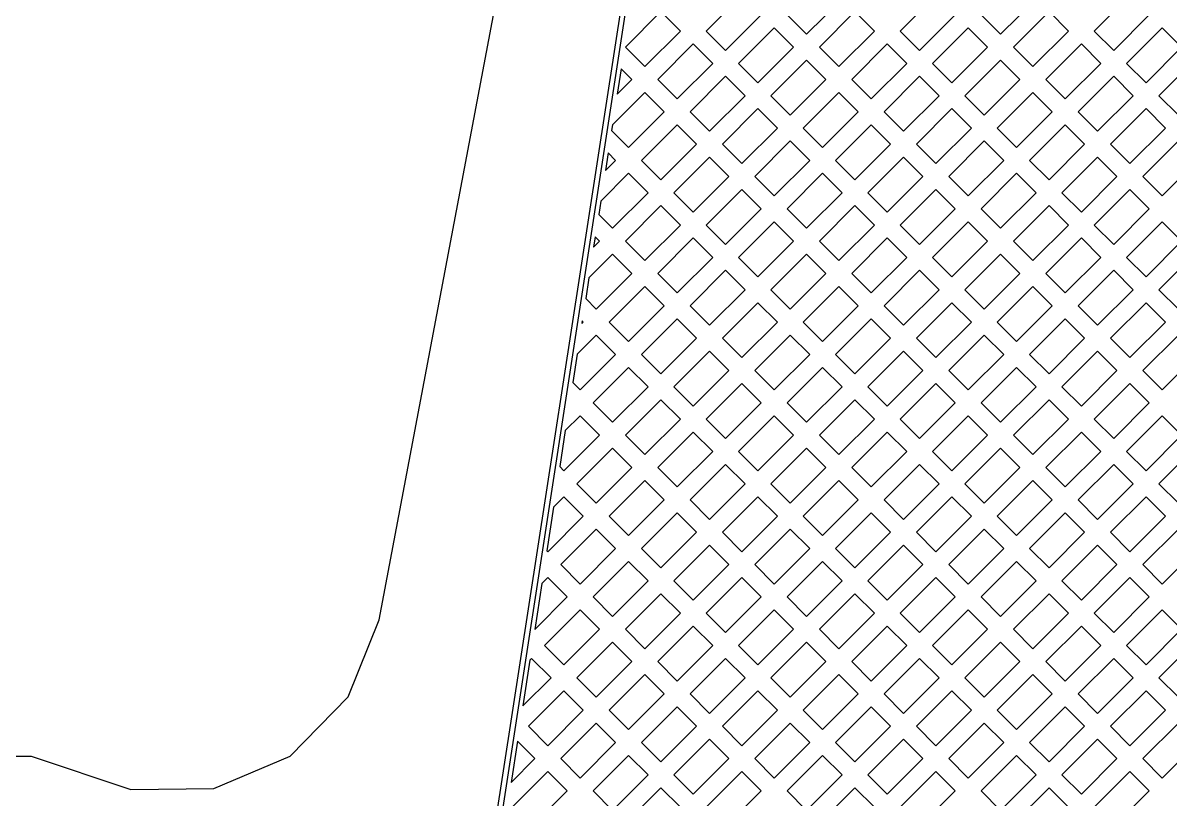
# Model space of a CAD drawing. Extents: x -211 to 2, y -103 to 318.
# Drawn here: x -107.59 to -94.21, y -24.51 to -15.46 of the extents above; entities that cross this region are included whole.
import ezdxf

# ---------------------------------------------------------------- set-up
doc = ezdxf.new("R2010")
doc.units = 0

msp = doc.modelspace()

# ---------------------------------------------------------------- linework, layer by layer
for p, q in [((-99.7794, -9.83652), (-102.214, -25.6274)), ((-99.7208, -9.84556), (-102.145, -25.5681)), ((-103.436, -22.4195), (-101.202, -10.5865)), ((-99.2078, -15.1363), (-99.6226, -15.5511)), ((-98.4536, -15.5888), (-98.0387, -15.174)), ((-96.9451, -15.1363), (-97.3599, -15.5511)), ((-96.1908, -15.5888), (-95.776, -15.174)), ((-94.6823, -15.1363), (-95.0972, -15.5511)), ((-100.151, -15.3248), (-100.565, -15.7397)), ((-99.9243, -15.5511), (-100.151, -15.3248)), ((-99.3964, -15.7774), (-98.9815, -15.3626)), ((-98.6798, -15.3626), (-98.4536, -15.5888)), ((-97.8879, -15.3248), (-98.3027, -15.7397)), ((-97.6616, -15.5511), (-97.8879, -15.3248)), ((-97.1336, -15.7774), (-96.7188, -15.3626)), ((-96.4171, -15.3626), (-96.1908, -15.5888)), ((-95.6251, -15.3248), (-96.04, -15.7397)), ((-95.3989, -15.5511), (-95.6251, -15.3248)), ((-94.8709, -15.7774), (-94.456, -15.3626)), ((-98.8307, -15.5134), (-99.2455, -15.9282)), ((-98.6044, -15.7397), (-98.8307, -15.5134)), ((-98.8307, -15.5134), (-98.8307, -15.5134)), ((-96.5679, -15.5134), (-96.9828, -15.9282)), ((-96.3417, -15.7397), (-96.5679, -15.5134)), ((-96.5679, -15.5134), (-96.5679, -15.5134)), ((-94.3052, -15.5134), (-94.72, -15.9282)), ((-94.0789, -15.7397), (-94.3052, -15.5134)), ((-100.339, -15.966), (-99.9243, -15.5511)), ((-99.9243, -15.5511), (-99.9243, -15.5511)), ((-99.6226, -15.5511), (-99.3964, -15.7774)), ((-98.0764, -15.966), (-97.6616, -15.5511)), ((-97.3599, -15.5511), (-97.1336, -15.7774)), ((-95.8137, -15.966), (-95.3989, -15.5511)), ((-95.3989, -15.5511), (-95.3989, -15.5511)), ((-95.0972, -15.5511), (-94.8709, -15.7774)), ((-100.565, -15.7397), (-100.339, -15.966)), ((-99.7735, -15.702), (-100.188, -16.1168)), ((-99.5472, -15.9282), (-99.7735, -15.702)), ((-99.0192, -16.1545), (-98.6044, -15.7397)), ((-98.3027, -15.7397), (-98.0764, -15.966)), ((-97.5107, -15.702), (-97.9256, -16.1168)), ((-97.2845, -15.9282), (-97.5107, -15.702)), ((-97.5107, -15.702), (-97.5107, -15.702)), ((-96.7565, -16.1545), (-96.3417, -15.7397)), ((-96.04, -15.7397), (-95.8137, -15.966)), ((-95.248, -15.702), (-95.6628, -16.1168)), ((-95.0217, -15.9282), (-95.248, -15.702)), ((-94.8709, -15.7774), (-94.8709, -15.7774)), ((-94.4938, -16.1545), (-94.0789, -15.7397)), ((-98.4536, -15.8905), (-98.8684, -16.3054)), ((-98.2273, -16.1168), (-98.4536, -15.8905)), ((-98.4536, -15.8905), (-98.4536, -15.8905)), ((-96.1908, -15.8905), (-96.6057, -16.3054)), ((-95.9645, -16.1168), (-96.1908, -15.8905)), ((-96.1908, -15.8905), (-96.1908, -15.8905)), ((-93.9281, -15.8905), (-94.3429, -16.3054)), ((-100.615, -15.9918), (-100.661, -16.2874)), ((-100.49, -16.1168), (-100.615, -15.9918)), ((-99.962, -16.3431), (-99.5472, -15.9282)), ((-99.5472, -15.9282), (-99.5472, -15.9282)), ((-99.2455, -15.9282), (-99.0192, -16.1545)), ((-97.6993, -16.3431), (-97.2845, -15.9282)), ((-96.9828, -15.9282), (-96.7565, -16.1545)), ((-95.4366, -16.3431), (-95.0217, -15.9282)), ((-95.0217, -15.9282), (-95.0217, -15.9282)), ((-94.72, -15.9282), (-94.4938, -16.1545)), ((-100.661, -16.2874), (-100.49, -16.1168)), ((-100.49, -16.1168), (-100.49, -16.1168)), ((-100.188, -16.1168), (-99.962, -16.3431)), ((-99.3964, -16.0791), (-99.8112, -16.4939)), ((-99.1701, -16.3054), (-99.3964, -16.0791)), ((-98.6421, -16.5316), (-98.2273, -16.1168)), ((-97.9256, -16.1168), (-97.6993, -16.3431)), ((-97.1336, -16.0791), (-97.5485, -16.4939)), ((-96.9073, -16.3054), (-97.1336, -16.0791)), ((-97.1336, -16.0791), (-97.1336, -16.0791)), ((-96.3794, -16.5316), (-95.9645, -16.1168)), ((-95.6628, -16.1168), (-95.4366, -16.3431)), ((-94.8709, -16.0791), (-95.2857, -16.4939)), ((-94.6446, -16.3054), (-94.8709, -16.0791)), ((-94.4938, -16.1545), (-94.4938, -16.1545)), ((-100.339, -16.2676), (-100.716, -16.6441)), ((-100.113, -16.4939), (-100.339, -16.2676)), ((-99.5849, -16.7202), (-99.1701, -16.3054)), ((-99.1701, -16.3054), (-99.1701, -16.3054)), ((-98.8684, -16.3054), (-98.6421, -16.5316)), ((-98.0764, -16.2676), (-98.4913, -16.6825)), ((-97.8502, -16.4939), (-98.0764, -16.2676)), ((-98.0764, -16.2676), (-98.0764, -16.2676)), ((-97.3222, -16.7202), (-96.9073, -16.3054)), ((-96.6057, -16.3054), (-96.3794, -16.5316)), ((-95.8137, -16.2676), (-96.2285, -16.6825)), ((-95.5874, -16.4939), (-95.8137, -16.2676)), ((-95.8137, -16.2676), (-95.8137, -16.2676)), ((-95.0594, -16.7202), (-94.6446, -16.3054)), ((-94.6446, -16.3054), (-94.6446, -16.3054)), ((-94.3429, -16.3054), (-94.1166, -16.5316)), ((-100.528, -16.9088), (-100.113, -16.4939)), ((-100.113, -16.4939), (-100.113, -16.4939)), ((-99.8112, -16.4939), (-99.5849, -16.7202)), ((-99.0192, -16.4562), (-99.4341, -16.871)), ((-98.793, -16.6825), (-99.0192, -16.4562)), ((-98.265, -16.9088), (-97.8502, -16.4939)), ((-97.5485, -16.4939), (-97.3222, -16.7202)), ((-96.7565, -16.4562), (-97.1713, -16.871)), ((-96.5302, -16.6825), (-96.7565, -16.4562)), ((-96.7565, -16.4562), (-96.7565, -16.4562)), ((-96.0023, -16.9088), (-95.5874, -16.4939)), ((-95.2857, -16.4939), (-95.0594, -16.7202)), ((-94.4938, -16.4562), (-94.9086, -16.871)), ((-94.2675, -16.6825), (-94.4938, -16.4562)), ((-100.716, -16.6441), (-100.726, -16.7106)), ((-100.726, -16.7106), (-100.528, -16.9088)), ((-99.962, -16.6448), (-100.377, -17.0596)), ((-99.7358, -16.871), (-99.962, -16.6448)), ((-99.2078, -17.0973), (-98.793, -16.6825)), ((-98.793, -16.6825), (-98.793, -16.6825)), ((-98.4913, -16.6825), (-98.265, -16.9088)), ((-97.6993, -16.6448), (-98.1141, -17.0596)), ((-97.473, -16.871), (-97.6993, -16.6448)), ((-97.6993, -16.6448), (-97.6993, -16.6448)), ((-96.9451, -17.0973), (-96.5302, -16.6825)), ((-96.2285, -16.6825), (-96.0023, -16.9088)), ((-95.4366, -16.6448), (-95.8514, -17.0596)), ((-95.2103, -16.871), (-95.4366, -16.6448)), ((-95.4366, -16.6448), (-95.4366, -16.6448)), ((-94.6823, -17.0973), (-94.2675, -16.6825)), ((-94.2675, -16.6825), (-94.2675, -16.6825)), ((-98.6421, -16.8333), (-99.057, -17.2482)), ((-98.4158, -17.0596), (-98.6421, -16.8333)), ((-96.3794, -16.8333), (-96.7942, -17.2482)), ((-96.1531, -17.0596), (-96.3794, -16.8333)), ((-96.3794, -16.8333), (-96.3794, -16.8333)), ((-94.1166, -16.8333), (-94.5315, -17.2482)), ((-100.766, -16.972), (-100.798, -17.1792)), ((-100.679, -17.0596), (-100.766, -16.972)), ((-100.151, -17.2859), (-99.7358, -16.871)), ((-99.7358, -16.871), (-99.7358, -16.871)), ((-99.4341, -16.871), (-99.2078, -17.0973)), ((-97.8879, -17.2859), (-97.473, -16.871)), ((-97.1713, -16.871), (-96.9451, -17.0973)), ((-95.6251, -17.2859), (-95.2103, -16.871)), ((-94.9086, -16.871), (-94.6823, -17.0973)), ((-100.798, -17.1792), (-100.679, -17.0596)), ((-100.679, -17.0596), (-100.679, -17.0596)), ((-100.377, -17.0596), (-100.151, -17.2859)), ((-99.5849, -17.0219), (-99.9998, -17.4367)), ((-99.3587, -17.2482), (-99.5849, -17.0219)), ((-98.8307, -17.4744), (-98.4158, -17.0596)), ((-98.4158, -17.0596), (-98.4158, -17.0596)), ((-98.1141, -17.0596), (-97.8879, -17.2859)), ((-97.3222, -17.0219), (-97.737, -17.4367)), ((-97.0959, -17.2482), (-97.3222, -17.0219)), ((-97.3222, -17.0219), (-97.3222, -17.0219)), ((-96.5679, -17.4744), (-96.1531, -17.0596)), ((-95.8514, -17.0596), (-95.6251, -17.2859)), ((-95.0594, -17.0219), (-95.4743, -17.4367)), ((-94.8332, -17.2482), (-95.0594, -17.0219)), ((-95.0594, -17.0219), (-95.0594, -17.0219)), ((-94.3052, -17.4744), (-93.8904, -17.0596)), ((-100.528, -17.2105), (-100.853, -17.5359)), ((-100.301, -17.4367), (-100.528, -17.2105)), ((-99.7735, -17.663), (-99.3587, -17.2482)), ((-99.3587, -17.2482), (-99.3587, -17.2482)), ((-99.057, -17.2482), (-98.8307, -17.4744)), ((-98.265, -17.2105), (-98.6798, -17.6253)), ((-98.0387, -17.4367), (-98.265, -17.2105)), ((-97.5107, -17.663), (-97.0959, -17.2482)), ((-96.7942, -17.2482), (-96.5679, -17.4744)), ((-96.0023, -17.2105), (-96.4171, -17.6253)), ((-95.776, -17.4367), (-96.0023, -17.2105)), ((-96.0023, -17.2105), (-96.0023, -17.2105)), ((-95.248, -17.663), (-94.8332, -17.2482)), ((-94.5315, -17.2482), (-94.3052, -17.4744)), ((-100.716, -17.8516), (-100.301, -17.4367)), ((-99.9998, -17.4367), (-99.7735, -17.663)), ((-99.2078, -17.399), (-99.6226, -17.8139)), ((-98.9815, -17.6253), (-99.2078, -17.399)), ((-98.4536, -17.8516), (-98.0387, -17.4367)), ((-98.0387, -17.4367), (-98.0387, -17.4367)), ((-97.737, -17.4367), (-97.5107, -17.663)), ((-96.9451, -17.399), (-97.3599, -17.8139)), ((-96.7188, -17.6253), (-96.9451, -17.399)), ((-96.9451, -17.399), (-96.9451, -17.399)), ((-96.1908, -17.8516), (-95.776, -17.4367)), ((-95.4743, -17.4367), (-95.248, -17.663)), ((-94.6823, -17.399), (-95.0972, -17.8139)), ((-94.456, -17.6253), (-94.6823, -17.399)), ((-94.6823, -17.399), (-94.6823, -17.399)), ((-100.853, -17.5359), (-100.877, -17.6908)), ((-100.853, -17.5359), (-100.853, -17.5359)), ((-100.151, -17.5876), (-100.565, -18.0024)), ((-99.9243, -17.8139), (-100.151, -17.5876)), ((-100.151, -17.5876), (-100.151, -17.5876)), ((-99.3964, -18.0401), (-98.9815, -17.6253)), ((-98.9815, -17.6253), (-98.9815, -17.6253)), ((-98.6798, -17.6253), (-98.4536, -17.8516)), ((-97.8879, -17.5876), (-98.3027, -18.0024)), ((-97.6616, -17.8139), (-97.8879, -17.5876)), ((-97.1336, -18.0401), (-96.7188, -17.6253)), ((-96.4171, -17.6253), (-96.1908, -17.8516)), ((-95.6251, -17.5876), (-96.04, -18.0024)), ((-95.3989, -17.8139), (-95.6251, -17.5876)), ((-95.6251, -17.5876), (-95.6251, -17.5876)), ((-94.8709, -18.0401), (-94.456, -17.6253)), ((-100.877, -17.6908), (-100.716, -17.8516)), ((-98.8307, -17.7761), (-99.2455, -18.191)), ((-98.6044, -18.0024), (-98.8307, -17.7761)), ((-96.5679, -17.7761), (-96.9828, -18.191)), ((-96.3417, -18.0024), (-96.5679, -17.7761)), ((-96.5679, -17.7761), (-96.5679, -17.7761)), ((-94.3052, -17.7761), (-94.72, -18.191)), ((-94.0789, -18.0024), (-94.3052, -17.7761)), ((-94.3052, -17.7761), (-94.3052, -17.7761)), ((-100.339, -18.2287), (-99.9243, -17.8139)), ((-99.6226, -17.8139), (-99.3964, -18.0401)), ((-98.0764, -18.2287), (-97.6616, -17.8139)), ((-97.6616, -17.8139), (-97.6616, -17.8139)), ((-97.3599, -17.8139), (-97.1336, -18.0401)), ((-95.8137, -18.2287), (-95.3989, -17.8139)), ((-95.0972, -17.8139), (-94.8709, -18.0401)), ((-100.917, -17.9522), (-100.936, -18.0709)), ((-100.936, -18.0709), (-100.867, -18.0024)), ((-100.867, -18.0024), (-100.917, -17.9522)), ((-100.867, -18.0024), (-100.867, -18.0024)), ((-100.565, -18.0024), (-100.339, -18.2287)), ((-99.7735, -17.9647), (-100.188, -18.3795)), ((-99.5472, -18.191), (-99.7735, -17.9647)), ((-99.7735, -17.9647), (-99.7735, -17.9647)), ((-99.0192, -18.4173), (-98.6044, -18.0024)), ((-98.6044, -18.0024), (-98.6044, -18.0024)), ((-98.3027, -18.0024), (-98.0764, -18.2287)), ((-97.5107, -17.9647), (-97.9256, -18.3795)), ((-97.2845, -18.191), (-97.5107, -17.9647)), ((-96.7565, -18.4173), (-96.3417, -18.0024)), ((-96.04, -18.0024), (-95.8137, -18.2287)), ((-95.248, -17.9647), (-95.6628, -18.3795)), ((-95.0217, -18.191), (-95.248, -17.9647)), ((-95.248, -17.9647), (-95.248, -17.9647)), ((-94.4938, -18.4173), (-94.0789, -18.0024)), ((-100.716, -18.1533), (-100.991, -18.4276)), ((-100.49, -18.3795), (-100.716, -18.1533)), ((-99.962, -18.6058), (-99.5472, -18.191)), ((-99.2455, -18.191), (-99.0192, -18.4173)), ((-98.4536, -18.1533), (-98.8684, -18.5681)), ((-98.2273, -18.3795), (-98.4536, -18.1533)), ((-97.6993, -18.6058), (-97.2845, -18.191)), ((-97.2845, -18.191), (-97.2845, -18.191)), ((-96.9828, -18.191), (-96.7565, -18.4173)), ((-96.1908, -18.1533), (-96.6057, -18.5681)), ((-95.9645, -18.3795), (-96.1908, -18.1533)), ((-96.1908, -18.1533), (-96.1908, -18.1533)), ((-95.4366, -18.6058), (-95.0217, -18.191)), ((-94.72, -18.191), (-94.4938, -18.4173)), ((-93.9281, -18.1533), (-94.3429, -18.5681)), ((-100.991, -18.4276), (-101.028, -18.671)), ((-100.905, -18.7944), (-100.49, -18.3795)), ((-100.49, -18.3795), (-100.49, -18.3795)), ((-100.188, -18.3795), (-99.962, -18.6058)), ((-99.3964, -18.3418), (-99.8112, -18.7567)), ((-99.1701, -18.5681), (-99.3964, -18.3418)), ((-99.3964, -18.3418), (-99.3964, -18.3418)), ((-98.6421, -18.7944), (-98.2273, -18.3795)), ((-98.2273, -18.3795), (-98.2273, -18.3795)), ((-97.9256, -18.3795), (-97.6993, -18.6058)), ((-97.1336, -18.3418), (-97.5485, -18.7567)), ((-96.9073, -18.5681), (-97.1336, -18.3418)), ((-96.3794, -18.7944), (-95.9645, -18.3795)), ((-95.6628, -18.3795), (-95.4366, -18.6058)), ((-94.8709, -18.3418), (-95.2857, -18.7567)), ((-94.6446, -18.5681), (-94.8709, -18.3418)), ((-94.8709, -18.3418), (-94.8709, -18.3418)), ((-100.339, -18.5304), (-100.754, -18.9452)), ((-100.113, -18.7567), (-100.339, -18.5304)), ((-99.5849, -18.9829), (-99.1701, -18.5681)), ((-98.8684, -18.5681), (-98.6421, -18.7944)), ((-98.0764, -18.5304), (-98.4913, -18.9452)), ((-97.8502, -18.7567), (-98.0764, -18.5304)), ((-97.3222, -18.9829), (-96.9073, -18.5681)), ((-96.9073, -18.5681), (-96.9073, -18.5681)), ((-96.6057, -18.5681), (-96.3794, -18.7944)), ((-95.8137, -18.5304), (-96.2285, -18.9452)), ((-95.5874, -18.7567), (-95.8137, -18.5304)), ((-95.8137, -18.5304), (-95.8137, -18.5304)), ((-95.0594, -18.9829), (-94.6446, -18.5681)), ((-94.3429, -18.5681), (-94.1166, -18.7944)), ((-101.028, -18.671), (-100.905, -18.7944)), ((-99.0192, -18.719), (-99.4341, -19.1338)), ((-98.793, -18.9452), (-99.0192, -18.719)), ((-99.0192, -18.719), (-99.0192, -18.719)), ((-96.7565, -18.719), (-97.1713, -19.1338)), ((-96.5302, -18.9452), (-96.7565, -18.719)), ((-94.4938, -18.719), (-94.9086, -19.1338)), ((-94.2675, -18.9452), (-94.4938, -18.719)), ((-94.4938, -18.719), (-94.4938, -18.719)), ((-100.528, -19.1715), (-100.113, -18.7567)), ((-100.113, -18.7567), (-100.113, -18.7567)), ((-99.8112, -18.7567), (-99.5849, -18.9829)), ((-98.265, -19.1715), (-97.8502, -18.7567)), ((-97.8502, -18.7567), (-97.8502, -18.7567)), ((-97.5485, -18.7567), (-97.3222, -18.9829)), ((-96.0023, -19.1715), (-95.5874, -18.7567)), ((-95.2857, -18.7567), (-95.0594, -18.9829)), ((-101.069, -18.9324), (-101.073, -18.9627)), ((-101.073, -18.9627), (-101.056, -18.9452)), ((-101.056, -18.9452), (-101.069, -18.9324)), ((-101.056, -18.9452), (-101.056, -18.9452)), ((-100.754, -18.9452), (-100.528, -19.1715)), ((-99.962, -18.9075), (-100.377, -19.3223)), ((-99.7358, -19.1338), (-99.962, -18.9075)), ((-99.2078, -19.3601), (-98.793, -18.9452)), ((-98.4913, -18.9452), (-98.265, -19.1715)), ((-97.6993, -18.9075), (-98.1141, -19.3223)), ((-97.473, -19.1338), (-97.6993, -18.9075)), ((-96.9451, -19.3601), (-96.5302, -18.9452)), ((-96.5302, -18.9452), (-96.5302, -18.9452)), ((-96.2285, -18.9452), (-96.0023, -19.1715)), ((-95.4366, -18.9075), (-95.8514, -19.3223)), ((-95.2103, -19.1338), (-95.4366, -18.9075)), ((-95.4366, -18.9075), (-95.4366, -18.9075)), ((-94.6823, -19.3601), (-94.2675, -18.9452)), ((-100.905, -19.0961), (-101.128, -19.3194)), ((-100.679, -19.3223), (-100.905, -19.0961)), ((-98.6421, -19.0961), (-99.057, -19.5109)), ((-98.4158, -19.3223), (-98.6421, -19.0961)), ((-98.6421, -19.0961), (-98.6421, -19.0961)), ((-96.3794, -19.0961), (-96.7942, -19.5109)), ((-96.1531, -19.3223), (-96.3794, -19.0961)), ((-94.1166, -19.0961), (-94.5315, -19.5109)), ((-100.151, -19.5486), (-99.7358, -19.1338)), ((-99.7358, -19.1338), (-99.7358, -19.1338)), ((-99.4341, -19.1338), (-99.2078, -19.3601)), ((-97.8879, -19.5486), (-97.473, -19.1338)), ((-97.473, -19.1338), (-97.473, -19.1338)), ((-97.1713, -19.1338), (-96.9451, -19.3601)), ((-95.6251, -19.5486), (-95.2103, -19.1338)), ((-94.9086, -19.1338), (-94.6823, -19.3601)), ((-101.128, -19.3194), (-101.179, -19.6512)), ((-101.093, -19.7372), (-100.679, -19.3223)), ((-100.679, -19.3223), (-100.679, -19.3223)), ((-100.377, -19.3223), (-100.151, -19.5486)), ((-99.5849, -19.2846), (-99.9998, -19.6995)), ((-99.3587, -19.5109), (-99.5849, -19.2846)), ((-98.8307, -19.7372), (-98.4158, -19.3223)), ((-98.1141, -19.3223), (-97.8879, -19.5486)), ((-97.3222, -19.2846), (-97.737, -19.6995)), ((-97.0959, -19.5109), (-97.3222, -19.2846)), ((-96.5679, -19.7372), (-96.1531, -19.3223)), ((-96.1531, -19.3223), (-96.1531, -19.3223)), ((-95.8514, -19.3223), (-95.6251, -19.5486)), ((-95.0594, -19.2846), (-95.4743, -19.6995)), ((-94.8332, -19.5109), (-95.0594, -19.2846)), ((-95.0594, -19.2846), (-95.0594, -19.2846)), ((-94.3052, -19.7372), (-93.8904, -19.3223)), ((-100.528, -19.4732), (-100.943, -19.888)), ((-100.301, -19.6995), (-100.528, -19.4732)), ((-100.528, -19.4732), (-100.528, -19.4732)), ((-99.7735, -19.9257), (-99.3587, -19.5109)), ((-99.3587, -19.5109), (-99.3587, -19.5109)), ((-99.057, -19.5109), (-98.8307, -19.7372)), ((-98.265, -19.4732), (-98.6798, -19.888)), ((-98.0387, -19.6995), (-98.265, -19.4732)), ((-98.265, -19.4732), (-98.265, -19.4732)), ((-97.5107, -19.9257), (-97.0959, -19.5109)), ((-97.0959, -19.5109), (-97.0959, -19.5109)), ((-96.7942, -19.5109), (-96.5679, -19.7372)), ((-96.0023, -19.4732), (-96.4171, -19.888)), ((-95.776, -19.6995), (-96.0023, -19.4732)), ((-95.248, -19.9257), (-94.8332, -19.5109)), ((-94.5315, -19.5109), (-94.3052, -19.7372)), ((-101.179, -19.6512), (-101.093, -19.7372)), ((-99.2078, -19.6618), (-99.6226, -20.0766)), ((-98.9815, -19.888), (-99.2078, -19.6618)), ((-96.9451, -19.6618), (-97.3599, -20.0766)), ((-96.7188, -19.888), (-96.9451, -19.6618)), ((-94.6823, -19.6618), (-95.0972, -20.0766)), ((-94.456, -19.888), (-94.6823, -19.6618)), ((-94.6823, -19.6618), (-94.6823, -19.6618)), ((-100.716, -20.1143), (-100.301, -19.6995)), ((-99.9998, -19.6995), (-99.7735, -19.9257)), ((-98.4536, -20.1143), (-98.0387, -19.6995)), ((-97.737, -19.6995), (-97.5107, -19.9257)), ((-96.1908, -20.1143), (-95.776, -19.6995)), ((-95.776, -19.6995), (-95.776, -19.6995)), ((-95.4743, -19.6995), (-95.248, -19.9257)), ((-100.943, -19.888), (-100.716, -20.1143)), ((-100.151, -19.8503), (-100.565, -20.2652)), ((-99.9243, -20.0766), (-100.151, -19.8503)), ((-100.151, -19.8503), (-100.151, -19.8503)), ((-99.3964, -20.3029), (-98.9815, -19.888)), ((-98.9815, -19.888), (-98.9815, -19.888)), ((-98.6798, -19.888), (-98.4536, -20.1143)), ((-97.8879, -19.8503), (-98.3027, -20.2652)), ((-97.6616, -20.0766), (-97.8879, -19.8503)), ((-97.8879, -19.8503), (-97.8879, -19.8503)), ((-97.1336, -20.3029), (-96.7188, -19.888)), ((-96.7188, -19.888), (-96.7188, -19.888)), ((-96.4171, -19.888), (-96.1908, -20.1143)), ((-95.6251, -19.8503), (-96.04, -20.2652)), ((-95.3989, -20.0766), (-95.6251, -19.8503)), ((-94.8709, -20.3029), (-94.456, -19.888)), ((-101.093, -20.0389), (-101.266, -20.2112)), ((-100.867, -20.2652), (-101.093, -20.0389)), ((-98.8307, -20.0389), (-99.2455, -20.4537)), ((-98.6044, -20.2652), (-98.8307, -20.0389)), ((-96.5679, -20.0389), (-96.9828, -20.4537)), ((-96.3417, -20.2652), (-96.5679, -20.0389)), ((-94.3052, -20.0389), (-94.72, -20.4537)), ((-94.0789, -20.2652), (-94.3052, -20.0389)), ((-94.3052, -20.0389), (-94.3052, -20.0389)), ((-100.339, -20.4914), (-99.9243, -20.0766)), ((-99.6226, -20.0766), (-99.3964, -20.3029)), ((-98.0764, -20.4914), (-97.6616, -20.0766)), ((-97.3599, -20.0766), (-97.1336, -20.3029)), ((-95.8137, -20.4914), (-95.3989, -20.0766)), ((-95.3989, -20.0766), (-95.3989, -20.0766)), ((-95.0972, -20.0766), (-94.8709, -20.3029)), ((-101.266, -20.2112), (-101.331, -20.6315)), ((-101.282, -20.68), (-100.867, -20.2652)), ((-100.867, -20.2652), (-100.867, -20.2652)), ((-100.565, -20.2652), (-100.339, -20.4914)), ((-99.7735, -20.2274), (-100.188, -20.6423)), ((-99.5472, -20.4537), (-99.7735, -20.2274)), ((-99.7735, -20.2274), (-99.7735, -20.2274)), ((-99.0192, -20.68), (-98.6044, -20.2652)), ((-98.6044, -20.2652), (-98.6044, -20.2652)), ((-98.3027, -20.2652), (-98.0764, -20.4914)), ((-97.5107, -20.2274), (-97.9256, -20.6423)), ((-97.2845, -20.4537), (-97.5107, -20.2274)), ((-97.5107, -20.2274), (-97.5107, -20.2274)), ((-96.7565, -20.68), (-96.3417, -20.2652)), ((-96.3417, -20.2652), (-96.3417, -20.2652)), ((-96.04, -20.2652), (-95.8137, -20.4914)), ((-95.248, -20.2274), (-95.6628, -20.6423)), ((-95.0217, -20.4537), (-95.248, -20.2274)), ((-94.4938, -20.68), (-94.0789, -20.2652)), ((-100.716, -20.416), (-101.131, -20.8308)), ((-100.49, -20.6423), (-100.716, -20.416)), ((-99.962, -20.8686), (-99.5472, -20.4537)), ((-99.2455, -20.4537), (-99.0192, -20.68)), ((-98.4536, -20.416), (-98.8684, -20.8308)), ((-98.2273, -20.6423), (-98.4536, -20.416)), ((-97.6993, -20.8686), (-97.2845, -20.4537)), ((-96.9828, -20.4537), (-96.7565, -20.68)), ((-96.1908, -20.416), (-96.6057, -20.8308)), ((-95.9645, -20.6423), (-96.1908, -20.416)), ((-95.4366, -20.8686), (-95.0217, -20.4537)), ((-95.0217, -20.4537), (-95.0217, -20.4537)), ((-94.72, -20.4537), (-94.4938, -20.68)), ((-93.9281, -20.416), (-94.3429, -20.8308)), ((-101.331, -20.6315), (-101.282, -20.68)), ((-100.905, -21.0571), (-100.49, -20.6423)), ((-100.49, -20.6423), (-100.49, -20.6423)), ((-100.188, -20.6423), (-99.962, -20.8686)), ((-99.3964, -20.6046), (-99.8112, -21.0194)), ((-99.1701, -20.8308), (-99.3964, -20.6046)), ((-99.3964, -20.6046), (-99.3964, -20.6046)), ((-98.6421, -21.0571), (-98.2273, -20.6423)), ((-98.2273, -20.6423), (-98.2273, -20.6423)), ((-97.9256, -20.6423), (-97.6993, -20.8686)), ((-97.1336, -20.6046), (-97.5485, -21.0194)), ((-96.9073, -20.8308), (-97.1336, -20.6046)), ((-97.1336, -20.6046), (-97.1336, -20.6046)), ((-96.3794, -21.0571), (-95.9645, -20.6423)), ((-95.9645, -20.6423), (-95.9645, -20.6423)), ((-95.6628, -20.6423), (-95.4366, -20.8686)), ((-94.8709, -20.6046), (-95.2857, -21.0194)), ((-94.6446, -20.8308), (-94.8709, -20.6046)), ((-101.131, -20.8308), (-100.905, -21.0571)), ((-100.339, -20.7931), (-100.754, -21.208)), ((-100.113, -21.0194), (-100.339, -20.7931)), ((-99.5849, -21.2457), (-99.1701, -20.8308)), ((-98.8684, -20.8308), (-98.6421, -21.0571)), ((-98.0764, -20.7931), (-98.4913, -21.208)), ((-97.8502, -21.0194), (-98.0764, -20.7931)), ((-97.3222, -21.2457), (-96.9073, -20.8308)), ((-96.6057, -20.8308), (-96.3794, -21.0571)), ((-95.8137, -20.7931), (-96.2285, -21.208)), ((-95.5874, -21.0194), (-95.8137, -20.7931)), ((-95.0594, -21.2457), (-94.6446, -20.8308)), ((-94.6446, -20.8308), (-94.6446, -20.8308)), ((-94.3429, -20.8308), (-94.1166, -21.0571)), ((-101.282, -20.9817), (-101.403, -21.1029)), ((-101.056, -21.208), (-101.282, -20.9817)), ((-99.0192, -20.9817), (-99.4341, -21.3965)), ((-98.793, -21.208), (-99.0192, -20.9817)), ((-99.0192, -20.9817), (-99.0192, -20.9817)), ((-96.7565, -20.9817), (-97.1713, -21.3965)), ((-96.5302, -21.208), (-96.7565, -20.9817)), ((-96.7565, -20.9817), (-96.7565, -20.9817)), ((-94.4938, -20.9817), (-94.9086, -21.3965)), ((-94.2675, -21.208), (-94.4938, -20.9817)), ((-101.403, -21.1029), (-101.482, -21.6117)), ((-100.528, -21.4342), (-100.113, -21.0194)), ((-100.113, -21.0194), (-100.113, -21.0194)), ((-99.8112, -21.0194), (-99.5849, -21.2457)), ((-98.265, -21.4342), (-97.8502, -21.0194)), ((-97.8502, -21.0194), (-97.8502, -21.0194)), ((-97.5485, -21.0194), (-97.3222, -21.2457)), ((-96.0023, -21.4342), (-95.5874, -21.0194)), ((-95.5874, -21.0194), (-95.5874, -21.0194)), ((-95.2857, -21.0194), (-95.0594, -21.2457)), ((-101.471, -21.6228), (-101.056, -21.208)), ((-100.754, -21.208), (-100.528, -21.4342)), ((-99.962, -21.1703), (-100.377, -21.5851)), ((-99.7358, -21.3965), (-99.962, -21.1703)), ((-99.2078, -21.6228), (-98.793, -21.208)), ((-98.4913, -21.208), (-98.265, -21.4342)), ((-97.6993, -21.1703), (-98.1141, -21.5851)), ((-97.473, -21.3965), (-97.6993, -21.1703)), ((-96.9451, -21.6228), (-96.5302, -21.208)), ((-96.2285, -21.208), (-96.0023, -21.4342)), ((-95.4366, -21.1703), (-95.8514, -21.5851)), ((-95.2103, -21.3965), (-95.4366, -21.1703)), ((-94.6823, -21.6228), (-94.2675, -21.208)), ((-94.2675, -21.208), (-94.2675, -21.208)), ((-100.905, -21.3588), (-101.32, -21.7737)), ((-100.679, -21.5851), (-100.905, -21.3588)), ((-100.905, -21.3588), (-100.905, -21.3588)), ((-100.151, -21.8114), (-99.7358, -21.3965)), ((-99.7358, -21.3965), (-99.7358, -21.3965)), ((-99.4341, -21.3965), (-99.2078, -21.6228)), ((-98.6421, -21.3588), (-99.057, -21.7737)), ((-98.4158, -21.5851), (-98.6421, -21.3588)), ((-98.6421, -21.3588), (-98.6421, -21.3588)), ((-97.8879, -21.8114), (-97.473, -21.3965)), ((-97.473, -21.3965), (-97.473, -21.3965)), ((-97.1713, -21.3965), (-96.9451, -21.6228)), ((-96.3794, -21.3588), (-96.7942, -21.7737)), ((-96.1531, -21.5851), (-96.3794, -21.3588)), ((-96.3794, -21.3588), (-96.3794, -21.3588)), ((-95.6251, -21.8114), (-95.2103, -21.3965)), ((-95.2103, -21.3965), (-95.2103, -21.3965)), ((-94.9086, -21.3965), (-94.6823, -21.6228)), ((-94.1166, -21.3588), (-94.5315, -21.7737)), ((-101.482, -21.6117), (-101.471, -21.6228)), ((-101.471, -21.6228), (-101.471, -21.6228)), ((-101.093, -21.9999), (-100.679, -21.5851)), ((-100.377, -21.5851), (-100.151, -21.8114)), ((-99.5849, -21.5474), (-99.9998, -21.9622)), ((-99.3587, -21.7737), (-99.5849, -21.5474)), ((-98.8307, -21.9999), (-98.4158, -21.5851)), ((-98.1141, -21.5851), (-97.8879, -21.8114)), ((-97.3222, -21.5474), (-97.737, -21.9622)), ((-97.0959, -21.7737), (-97.3222, -21.5474)), ((-96.5679, -21.9999), (-96.1531, -21.5851)), ((-95.8514, -21.5851), (-95.6251, -21.8114)), ((-95.0594, -21.5474), (-95.4743, -21.9622)), ((-94.8332, -21.7737), (-95.0594, -21.5474)), ((-94.3052, -21.9999), (-93.8904, -21.5851)), ((-101.32, -21.7737), (-101.093, -21.9999)), ((-100.528, -21.7359), (-100.943, -22.1508)), ((-100.301, -21.9622), (-100.528, -21.7359)), ((-100.528, -21.7359), (-100.528, -21.7359)), ((-99.7735, -22.1885), (-99.3587, -21.7737)), ((-99.3587, -21.7737), (-99.3587, -21.7737)), ((-99.057, -21.7737), (-98.8307, -21.9999)), ((-98.265, -21.7359), (-98.6798, -22.1508)), ((-98.0387, -21.9622), (-98.265, -21.7359)), ((-98.265, -21.7359), (-98.265, -21.7359)), ((-97.5107, -22.1885), (-97.0959, -21.7737)), ((-97.0959, -21.7737), (-97.0959, -21.7737)), ((-96.7942, -21.7737), (-96.5679, -21.9999)), ((-96.0023, -21.7359), (-96.4171, -22.1508)), ((-95.776, -21.9622), (-96.0023, -21.7359)), ((-96.0023, -21.7359), (-96.0023, -21.7359)), ((-95.248, -22.1885), (-94.8332, -21.7737)), ((-94.8332, -21.7737), (-94.8332, -21.7737)), ((-94.5315, -21.7737), (-94.3052, -21.9999)), ((-101.471, -21.9245), (-101.541, -21.9947)), ((-101.244, -22.1508), (-101.471, -21.9245)), ((-99.2078, -21.9245), (-99.6226, -22.3393)), ((-98.9815, -22.1508), (-99.2078, -21.9245)), ((-96.9451, -21.9245), (-97.3599, -22.3393)), ((-96.7188, -22.1508), (-96.9451, -21.9245)), ((-94.6823, -21.9245), (-95.0972, -22.3393)), ((-94.456, -22.1508), (-94.6823, -21.9245)), ((-101.541, -21.9947), (-101.623, -22.5297)), ((-100.716, -22.377), (-100.301, -21.9622)), ((-99.9998, -21.9622), (-99.7735, -22.1885)), ((-98.4536, -22.377), (-98.0387, -21.9622)), ((-97.737, -21.9622), (-97.5107, -22.1885)), ((-96.1908, -22.377), (-95.776, -21.9622)), ((-95.4743, -21.9622), (-95.248, -22.1885)), ((-101.623, -22.5297), (-101.244, -22.1508)), ((-101.244, -22.1508), (-101.244, -22.1508)), ((-100.943, -22.1508), (-100.716, -22.377)), ((-100.151, -22.1131), (-100.565, -22.5279)), ((-99.9243, -22.3393), (-100.151, -22.1131)), ((-100.151, -22.1131), (-100.151, -22.1131)), ((-99.3964, -22.5656), (-98.9815, -22.1508)), ((-98.9815, -22.1508), (-98.9815, -22.1508)), ((-98.6798, -22.1508), (-98.4536, -22.377)), ((-97.8879, -22.1131), (-98.3027, -22.5279)), ((-97.6616, -22.3393), (-97.8879, -22.1131)), ((-97.8879, -22.1131), (-97.8879, -22.1131)), ((-97.1336, -22.5656), (-96.7188, -22.1508)), ((-96.7188, -22.1508), (-96.7188, -22.1508)), ((-96.4171, -22.1508), (-96.1908, -22.377)), ((-95.6251, -22.1131), (-96.04, -22.5279)), ((-95.3989, -22.3393), (-95.6251, -22.1131)), ((-95.6251, -22.1131), (-95.6251, -22.1131)), ((-94.8709, -22.5656), (-94.456, -22.1508)), ((-94.456, -22.1508), (-94.456, -22.1508)), ((-101.093, -22.3016), (-101.508, -22.7165)), ((-100.867, -22.5279), (-101.093, -22.3016)), ((-101.093, -22.3016), (-101.093, -22.3016)), ((-100.339, -22.7542), (-99.9243, -22.3393)), ((-99.6226, -22.3393), (-99.3964, -22.5656)), ((-98.8307, -22.3016), (-99.2455, -22.7165)), ((-98.6044, -22.5279), (-98.8307, -22.3016)), ((-98.0764, -22.7542), (-97.6616, -22.3393)), ((-97.3599, -22.3393), (-97.1336, -22.5656)), ((-96.5679, -22.3016), (-96.9828, -22.7165)), ((-96.3417, -22.5279), (-96.5679, -22.3016)), ((-95.8137, -22.7542), (-95.3989, -22.3393)), ((-95.0972, -22.3393), (-94.8709, -22.5656)), ((-94.3052, -22.3016), (-94.72, -22.7165)), ((-94.0789, -22.5279), (-94.3052, -22.3016)), ((-103.797467, -23.316602), (-103.436, -22.4195)), ((-101.282, -22.9427), (-100.867, -22.5279)), ((-100.565, -22.5279), (-100.339, -22.7542)), ((-99.7735, -22.4902), (-100.188, -22.905)), ((-99.5472, -22.7165), (-99.7735, -22.4902)), ((-99.7735, -22.4902), (-99.7735, -22.4902)), ((-99.0192, -22.9427), (-98.6044, -22.5279)), ((-98.6044, -22.5279), (-98.6044, -22.5279)), ((-98.3027, -22.5279), (-98.0764, -22.7542)), ((-97.5107, -22.4902), (-97.9256, -22.905)), ((-97.2845, -22.7165), (-97.5107, -22.4902)), ((-97.5107, -22.4902), (-97.5107, -22.4902)), ((-96.7565, -22.9427), (-96.3417, -22.5279)), ((-96.3417, -22.5279), (-96.3417, -22.5279)), ((-96.04, -22.5279), (-95.8137, -22.7542)), ((-95.248, -22.4902), (-95.6628, -22.905)), ((-95.0217, -22.7165), (-95.248, -22.4902)), ((-95.248, -22.4902), (-95.248, -22.4902)), ((-94.4938, -22.9427), (-94.0789, -22.5279)), ((-101.508, -22.7165), (-101.282, -22.9427)), ((-100.716, -22.6787), (-101.131, -23.0936)), ((-100.49, -22.905), (-100.716, -22.6787)), ((-100.716, -22.6787), (-100.716, -22.6787)), ((-99.962, -23.1313), (-99.5472, -22.7165)), ((-99.2455, -22.7165), (-99.0192, -22.9427)), ((-98.4536, -22.6787), (-98.8684, -23.0936)), ((-98.2273, -22.905), (-98.4536, -22.6787)), ((-97.6993, -23.1313), (-97.2845, -22.7165)), ((-96.9828, -22.7165), (-96.7565, -22.9427)), ((-96.1908, -22.6787), (-96.6057, -23.0936)), ((-95.9645, -22.905), (-96.1908, -22.6787)), ((-95.4366, -23.1313), (-95.0217, -22.7165)), ((-94.72, -22.7165), (-94.4938, -22.9427)), ((-93.9281, -22.6787), (-94.3429, -23.0936)), ((-101.659, -22.8673), (-101.678, -22.8865)), ((-101.433, -23.0936), (-101.659, -22.8673)), ((-99.3964, -22.8673), (-99.8112, -23.2821)), ((-99.1701, -23.0936), (-99.3964, -22.8673)), ((-99.3964, -22.8673), (-99.3964, -22.8673)), ((-97.1336, -22.8673), (-97.5485, -23.2821)), ((-96.9073, -23.0936), (-97.1336, -22.8673)), ((-97.1336, -22.8673), (-97.1336, -22.8673)), ((-94.8709, -22.8673), (-95.2857, -23.2821)), ((-94.6446, -23.0936), (-94.8709, -22.8673)), ((-94.8709, -22.8673), (-94.8709, -22.8673)), ((-101.678, -22.8865), (-101.761, -23.4215)), ((-100.905, -23.3199), (-100.49, -22.905)), ((-100.188, -22.905), (-99.962, -23.1313)), ((-98.6421, -23.3199), (-98.2273, -22.905)), ((-98.2273, -22.905), (-98.2273, -22.905)), ((-97.9256, -22.905), (-97.6993, -23.1313)), ((-96.3794, -23.3199), (-95.9645, -22.905)), ((-95.9645, -22.905), (-95.9645, -22.905)), ((-95.6628, -22.905), (-95.4366, -23.1313)), ((-101.761, -23.4215), (-101.433, -23.0936)), ((-101.433, -23.0936), (-101.433, -23.0936)), ((-101.131, -23.0936), (-100.905, -23.3199)), ((-100.339, -23.0559), (-100.754, -23.4707)), ((-100.113, -23.2821), (-100.339, -23.0559)), ((-100.339, -23.0559), (-100.339, -23.0559)), ((-99.5849, -23.5084), (-99.1701, -23.0936)), ((-98.8684, -23.0936), (-98.6421, -23.3199)), ((-98.0764, -23.0559), (-98.4913, -23.4707)), ((-97.8502, -23.2821), (-98.0764, -23.0559)), ((-97.3222, -23.5084), (-96.9073, -23.0936)), ((-96.6057, -23.0936), (-96.3794, -23.3199)), ((-95.8137, -23.0559), (-96.2285, -23.4707)), ((-95.5874, -23.2821), (-95.8137, -23.0559)), ((-95.0594, -23.5084), (-94.6446, -23.0936)), ((-94.3429, -23.0936), (-94.1166, -23.3199)), ((-101.282, -23.2444), (-101.697, -23.6593)), ((-101.056, -23.4707), (-101.282, -23.2444)), ((-99.0192, -23.2444), (-99.4341, -23.6593)), ((-98.793, -23.4707), (-99.0192, -23.2444)), ((-99.0192, -23.2444), (-99.0192, -23.2444)), ((-96.7565, -23.2444), (-97.1713, -23.6593)), ((-96.5302, -23.4707), (-96.7565, -23.2444)), ((-96.7565, -23.2444), (-96.7565, -23.2444)), ((-94.4938, -23.2444), (-94.9086, -23.6593)), ((-94.2675, -23.4707), (-94.4938, -23.2444)), ((-94.4938, -23.2444), (-94.4938, -23.2444)), ((-104.474814, -24.007001), (-103.797467, -23.316602)), ((-100.528, -23.697), (-100.113, -23.2821)), ((-99.8112, -23.2821), (-99.5849, -23.5084)), ((-98.265, -23.697), (-97.8502, -23.2821)), ((-97.8502, -23.2821), (-97.8502, -23.2821)), ((-97.5485, -23.2821), (-97.3222, -23.5084)), ((-96.0023, -23.697), (-95.5874, -23.2821)), ((-95.5874, -23.2821), (-95.5874, -23.2821)), ((-95.2857, -23.2821), (-95.0594, -23.5084)), ((-101.471, -23.8855), (-101.056, -23.4707)), ((-101.056, -23.4707), (-101.056, -23.4707)), ((-100.754, -23.4707), (-100.528, -23.697)), ((-99.962, -23.433), (-100.377, -23.8478)), ((-99.7358, -23.6593), (-99.962, -23.433)), ((-99.962, -23.433), (-99.962, -23.433)), ((-99.2078, -23.8855), (-98.793, -23.4707)), ((-98.4913, -23.4707), (-98.265, -23.697)), ((-97.6993, -23.433), (-98.1141, -23.8478)), ((-97.473, -23.6593), (-97.6993, -23.433)), ((-96.9451, -23.8855), (-96.5302, -23.4707)), ((-96.2285, -23.4707), (-96.0023, -23.697)), ((-95.4366, -23.433), (-95.8514, -23.8478)), ((-95.2103, -23.6593), (-95.4366, -23.433)), ((-94.6823, -23.8855), (-94.2675, -23.4707)), ((-101.697, -23.6593), (-101.471, -23.8855)), ((-100.905, -23.6216), (-101.32, -24.0364)), ((-100.679, -23.8478), (-100.905, -23.6216)), ((-100.151, -24.0741), (-99.7358, -23.6593)), ((-99.4341, -23.6593), (-99.2078, -23.8855)), ((-98.6421, -23.6216), (-99.057, -24.0364)), ((-98.4158, -23.8478), (-98.6421, -23.6216)), ((-98.6421, -23.6216), (-98.6421, -23.6216)), ((-97.8879, -24.0741), (-97.473, -23.6593)), ((-97.473, -23.6593), (-97.473, -23.6593)), ((-97.1713, -23.6593), (-96.9451, -23.8855)), ((-96.3794, -23.6216), (-96.7942, -24.0364)), ((-96.1531, -23.8478), (-96.3794, -23.6216)), ((-96.3794, -23.6216), (-96.3794, -23.6216)), ((-95.6251, -24.0741), (-95.2103, -23.6593)), ((-95.2103, -23.6593), (-95.2103, -23.6593)), ((-94.9086, -23.6593), (-94.6823, -23.8855)), ((-94.1166, -23.6216), (-94.5315, -24.0364)), ((-99.5849, -23.8101), (-99.9998, -24.225)), ((-99.3587, -24.0364), (-99.5849, -23.8101)), ((-99.5849, -23.8101), (-99.5849, -23.8101)), ((-97.3222, -23.8101), (-97.737, -24.225)), ((-97.0959, -24.0364), (-97.3222, -23.8101)), ((-95.0594, -23.8101), (-95.4743, -24.225)), ((-94.8332, -24.0364), (-95.0594, -23.8101)), ((-101.824, -23.8335), (-101.898, -24.3133)), ((-101.621, -24.0364), (-101.824, -23.8335)), ((-101.093, -24.2627), (-100.679, -23.8478)), ((-100.679, -23.8478), (-100.679, -23.8478)), ((-100.377, -23.8478), (-100.151, -24.0741)), ((-98.8307, -24.2627), (-98.4158, -23.8478)), ((-98.1141, -23.8478), (-97.8879, -24.0741)), ((-96.5679, -24.2627), (-96.1531, -23.8478)), ((-95.8514, -23.8478), (-95.6251, -24.0741)), ((-94.3052, -24.2627), (-93.8904, -23.8478)), ((-115.964, -24.0068), (-107.497, -24.0068)), ((-107.497, -24.0068), (-106.332, -24.3945)), ((-105.364855, -24.385522), (-104.474814, -24.007001)), ((-101.898, -24.3133), (-101.621, -24.0364)), ((-101.621, -24.0364), (-101.621, -24.0364)), ((-101.32, -24.0364), (-101.093, -24.2627)), ((-100.528, -23.9987), (-100.943, -24.4135)), ((-100.301, -24.225), (-100.528, -23.9987)), ((-99.7735, -24.4512), (-99.3587, -24.0364)), ((-99.057, -24.0364), (-98.8307, -24.2627)), ((-98.265, -23.9987), (-98.6798, -24.4135)), ((-98.0387, -24.225), (-98.265, -23.9987)), ((-98.265, -23.9987), (-98.265, -23.9987)), ((-97.5107, -24.4512), (-97.0959, -24.0364)), ((-97.0959, -24.0364), (-97.0959, -24.0364)), ((-96.7942, -24.0364), (-96.5679, -24.2627)), ((-96.0023, -23.9987), (-96.4171, -24.4135)), ((-95.776, -24.225), (-96.0023, -23.9987)), ((-96.0023, -23.9987), (-96.0023, -23.9987)), ((-95.248, -24.4512), (-94.8332, -24.0364)), ((-94.8332, -24.0364), (-94.8332, -24.0364)), ((-94.5315, -24.0364), (-94.3052, -24.2627)), ((-101.471, -24.1872), (-101.885, -24.6021)), ((-101.244, -24.4135), (-101.471, -24.1872)), ((-99.2078, -24.1872), (-99.6226, -24.6021)), ((-98.9815, -24.4135), (-99.2078, -24.1872)), ((-99.2078, -24.1872), (-99.2078, -24.1872)), ((-96.9451, -24.1872), (-97.3599, -24.6021)), ((-96.7188, -24.4135), (-96.9451, -24.1872)), ((-94.6823, -24.1872), (-95.0972, -24.6021)), ((-94.456, -24.4135), (-94.6823, -24.1872)), ((-100.716, -24.6398), (-100.301, -24.225)), ((-100.301, -24.225), (-100.301, -24.225)), ((-99.9998, -24.225), (-99.7735, -24.4512)), ((-98.4536, -24.6398), (-98.0387, -24.225)), ((-97.737, -24.225), (-97.5107, -24.4512)), ((-96.1908, -24.6398), (-95.776, -24.225)), ((-95.4743, -24.225), (-95.248, -24.4512)), ((-106.332, -24.3945), (-105.364855, -24.385522)), ((-101.659, -24.8283), (-101.244, -24.4135)), ((-101.244, -24.4135), (-101.244, -24.4135)), ((-100.943, -24.4135), (-100.716, -24.6398)), ((-100.151, -24.3758), (-100.565, -24.7906)), ((-99.9243, -24.6021), (-100.151, -24.3758)), ((-99.3964, -24.8283), (-98.9815, -24.4135)), ((-98.6798, -24.4135), (-98.4536, -24.6398)), ((-97.8879, -24.3758), (-98.3027, -24.7906)), ((-97.6616, -24.6021), (-97.8879, -24.3758)), ((-97.8879, -24.3758), (-97.8879, -24.3758)), ((-97.1336, -24.8283), (-96.7188, -24.4135)), ((-96.7188, -24.4135), (-96.7188, -24.4135)), ((-96.4171, -24.4135), (-96.1908, -24.6398)), ((-95.6251, -24.3758), (-96.04, -24.7906)), ((-95.3989, -24.6021), (-95.6251, -24.3758)), ((-95.6251, -24.3758), (-95.6251, -24.3758)), ((-94.8709, -24.8283), (-94.456, -24.4135)), ((-94.456, -24.4135), (-94.456, -24.4135))]:
    msp.add_line(p, q)

doc.saveas('drawing.dxf')
